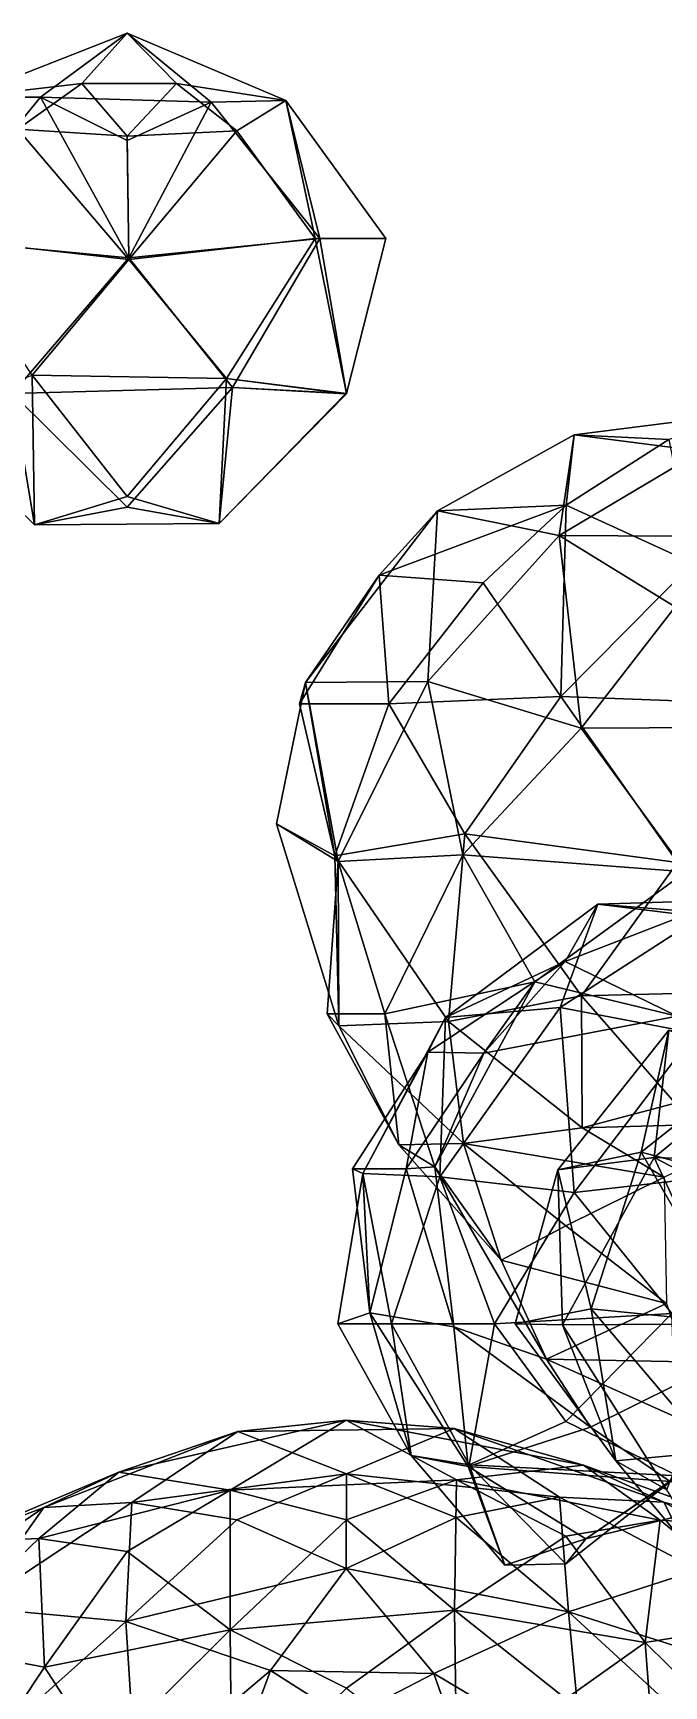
# Model space of a CAD drawing. Extents: x 290034 to 295698, y 4553723 to 4561693.
# Drawn here: x 293387 to 293459.5, y 4559079.1 to 4559269.1 of the extents above; entities that cross this region are included whole.
import ezdxf

# ---------------------------------------------------------------- set-up
doc = ezdxf.new("R2010")
doc.units = 0
doc.layers.add('Au_ppm_Pref_-_0_2', color=7, linetype='CONTINUOUS')

msp = doc.modelspace()

# ---------------------------------------------------------------- linework, layer by layer
at = {"layer": 'Au_ppm_Pref_-_0_2'}
for points in [[(293392.59, 4559263.28, 1707.05), (293379.03, 4559261.7, 1704.59), (293397.81, 4559269.09, 1704.55)], [(293379.03, 4559261.7, 1704.59), (293387.86, 4559261.71, 1700.42), (293397.81, 4559269.09, 1704.55)], [(293387.86, 4559261.71, 1700.42), (293407.45, 4559261.15, 1700.75), (293397.81, 4559269.09, 1704.55)], [(293392.59, 4559263.28, 1707.05), (293397.81, 4559269.09, 1704.55), (293403.46, 4559263.28, 1707.25)], [(293397.81, 4559269.09, 1704.55), (293416.04, 4559261.32, 1704.59), (293403.46, 4559263.28, 1707.25)], [(293416.04, 4559261.32, 1704.59), (293397.81, 4559269.09, 1704.55), (293407.45, 4559261.15, 1700.75)], [(293392.59, 4559263.28, 1707.05), (293385.22, 4559258.04, 1708.78), (293379.03, 4559261.7, 1704.59)], [(293385.22, 4559258.04, 1708.78), (293392.59, 4559263.28, 1707.05), (293397.81, 4559257.25, 1706.6)], [(293397.81, 4559257.25, 1706.6), (293392.59, 4559263.28, 1707.05), (293403.46, 4559263.28, 1707.25)], [(293397.81, 4559257.25, 1706.6), (293403.46, 4559263.28, 1707.25), (293410.41, 4559257.86, 1708.72)], [(293416.04, 4559261.32, 1704.59), (293410.41, 4559257.86, 1708.72), (293403.46, 4559263.28, 1707.25)], [(293397.99, 4559243.26, 1700.8), (293387.86, 4559261.71, 1700.42), (293374.49, 4559245.46, 1699.53)], [(293379.03, 4559261.7, 1704.59), (293374.49, 4559245.46, 1699.53), (293387.86, 4559261.71, 1700.42)], [(293397.99, 4559243.26, 1700.8), (293397.81, 4559256.75, 1702.41), (293387.86, 4559261.71, 1700.42)], [(293397.81, 4559256.75, 1702.41), (293407.45, 4559261.15, 1700.75), (293387.86, 4559261.71, 1700.42)], [(293397.81, 4559256.75, 1702.41), (293397.99, 4559243.26, 1700.8), (293407.45, 4559261.15, 1700.75)], [(293397.99, 4559243.26, 1700.8), (293419.95, 4559245.46, 1700.09), (293407.45, 4559261.15, 1700.75)], [(293416.04, 4559261.32, 1704.59), (293407.45, 4559261.15, 1700.75), (293419.95, 4559245.46, 1700.09)], [(293416.04, 4559261.32, 1704.59), (293419.43, 4559245.46, 1708.84), (293410.41, 4559257.86, 1708.72)], [(293416.04, 4559261.32, 1704.59), (293427.52, 4559245.46, 1704.59), (293419.43, 4559245.46, 1708.84)], [(293427.52, 4559245.46, 1704.59), (293416.04, 4559261.32, 1704.59), (293419.95, 4559245.46, 1700.09)], [(293376.44, 4559245.46, 1708.72), (293385.22, 4559258.04, 1708.78), (293398, 4559243.08, 1708.2)], [(293385.22, 4559258.04, 1708.78), (293397.81, 4559257.25, 1706.6), (293398, 4559243.08, 1708.2)], [(293397.81, 4559257.25, 1706.6), (293410.41, 4559257.86, 1708.72), (293398, 4559243.08, 1708.2)], [(293398, 4559243.08, 1708.2), (293410.41, 4559257.86, 1708.72), (293419.43, 4559245.46, 1708.84)], [(293397.99, 4559243.26, 1700.8), (293374.49, 4559245.46, 1699.53), (293384.62, 4559227.67, 1698.96)], [(293376.44, 4559245.46, 1708.72), (293398, 4559243.08, 1708.2), (293386.89, 4559229.76, 1709.03)], [(293397.99, 4559243.26, 1700.8), (293409.92, 4559228.37, 1699.12), (293419.95, 4559245.46, 1700.09)], [(293398, 4559243.08, 1708.2), (293419.43, 4559245.46, 1708.84), (293409.22, 4559229.39, 1709.38)], [(293409.22, 4559229.39, 1709.38), (293419.43, 4559245.46, 1708.84), (293423.01, 4559227.68, 1704.6)], [(293409.92, 4559228.37, 1699.12), (293423.01, 4559227.68, 1704.57), (293419.95, 4559245.46, 1700.09)], [(293427.52, 4559245.46, 1704.59), (293423.01, 4559227.68, 1704.6), (293419.43, 4559245.46, 1708.84)], [(293427.52, 4559245.46, 1704.59), (293419.95, 4559245.46, 1700.09), (293423.01, 4559227.68, 1704.57)], [(293427.52, 4559245.46, 1704.59), (293423.03, 4559227.67, 1704.59), (293423.01, 4559227.68, 1704.6)], [(293427.52, 4559245.46, 1704.59), (293423.01, 4559227.68, 1704.57), (293423.03, 4559227.67, 1704.59)], [(293397.99, 4559243.26, 1700.8), (293384.62, 4559227.67, 1698.96), (293409.92, 4559228.37, 1699.12)], [(293386.89, 4559229.76, 1709.03), (293398, 4559243.08, 1708.2), (293409.22, 4559229.39, 1709.38)], [(293374.58, 4559224.87, 1704.59), (293386.89, 4559229.76, 1709.03), (293387.17, 4559212.59, 1704.59)], [(293384.62, 4559227.67, 1698.96), (293397.81, 4559214.61, 1700.24), (293409.92, 4559228.37, 1699.12)], [(293386.89, 4559229.76, 1709.03), (293397.81, 4559215.81, 1708.53), (293387.17, 4559212.59, 1704.59)], [(293386.89, 4559229.76, 1709.03), (293409.22, 4559229.39, 1709.38), (293397.81, 4559215.81, 1708.53)], [(293408.37, 4559212.72, 1704.59), (293397.81, 4559215.81, 1708.53), (293409.22, 4559229.39, 1709.38)], [(293408.37, 4559212.72, 1704.59), (293409.92, 4559228.37, 1699.12), (293397.81, 4559214.61, 1700.24)], [(293408.37, 4559212.72, 1704.59), (293409.22, 4559229.39, 1709.38), (293422.98, 4559227.64, 1704.6)], [(293408.37, 4559212.72, 1704.59), (293422.91, 4559227.64, 1704.54), (293409.92, 4559228.37, 1699.12)], [(293409.22, 4559229.39, 1709.38), (293423.01, 4559227.68, 1704.6), (293422.98, 4559227.64, 1704.6)], [(293409.92, 4559228.37, 1699.12), (293422.91, 4559227.64, 1704.54), (293423.01, 4559227.68, 1704.57)], [(293384.62, 4559227.67, 1698.96), (293374.58, 4559224.87, 1704.59), (293387.17, 4559212.59, 1704.59)], [(293384.62, 4559227.67, 1698.96), (293387.17, 4559212.59, 1704.59), (293397.81, 4559214.61, 1700.24)], [(293408.37, 4559212.72, 1704.59), (293422.98, 4559227.64, 1704.6), (293422.97, 4559227.58, 1704.59)], [(293408.37, 4559212.72, 1704.59), (293422.97, 4559227.58, 1704.59), (293422.91, 4559227.64, 1704.54)], [(293422.91, 4559227.64, 1704.54), (293423.02, 4559227.64, 1704.59), (293423.01, 4559227.68, 1704.57)], [(293422.91, 4559227.64, 1704.54), (293422.97, 4559227.58, 1704.59), (293423.02, 4559227.64, 1704.59)], [(293422.98, 4559227.64, 1704.6), (293423.02, 4559227.64, 1704.59), (293422.97, 4559227.58, 1704.59)], [(293422.98, 4559227.64, 1704.6), (293423.01, 4559227.68, 1704.6), (293423.02, 4559227.64, 1704.59)], [(293423.01, 4559227.68, 1704.6), (293423.03, 4559227.67, 1704.59), (293423.02, 4559227.64, 1704.59)], [(293423.01, 4559227.68, 1704.57), (293423.02, 4559227.64, 1704.59), (293423.03, 4559227.67, 1704.59)], [(293460.07, 4559222.36, 1805.18), (293449.18, 4559222.9, 1800.74), (293473.38, 4559225.99, 1799.54)], [(293473.38, 4559225.99, 1799.54), (293449.18, 4559222.9, 1800.74), (293463.8, 4559221.02, 1794.48)], [(293449.18, 4559222.9, 1800.74), (293448.26, 4559214.85, 1807.25), (293433.46, 4559214.17, 1799.33)], [(293449.18, 4559222.9, 1800.74), (293433.46, 4559214.17, 1799.33), (293447.45, 4559211.34, 1793.47)], [(293463.8, 4559221.02, 1794.48), (293449.18, 4559222.9, 1800.74), (293447.45, 4559211.34, 1793.47)], [(293460.07, 4559222.36, 1805.18), (293448.26, 4559214.85, 1807.25), (293449.18, 4559222.9, 1800.74)], [(293474.57, 4559211.18, 1791.82), (293463.8, 4559221.02, 1794.48), (293447.45, 4559211.34, 1793.47)], [(293462.81, 4559208.16, 1810), (293448.26, 4559214.85, 1807.25), (293460.07, 4559222.36, 1805.18)], [(293387.17, 4559212.59, 1704.59), (293397.81, 4559215.81, 1708.53), (293408.37, 4559212.72, 1704.59)], [(293387.17, 4559212.59, 1704.59), (293408.37, 4559212.72, 1704.59), (293397.81, 4559214.61, 1700.24)], [(293426.77, 4559206.79, 1804.32), (293418.3, 4559194.47, 1799.42), (293433.46, 4559214.17, 1799.33)], [(293433.46, 4559214.17, 1799.33), (293418.3, 4559194.47, 1799.42), (293432.36, 4559194.57, 1792.48)], [(293426.77, 4559206.79, 1804.32), (293448.26, 4559214.85, 1807.25), (293438.71, 4559205.92, 1808.73)], [(293433.46, 4559214.17, 1799.33), (293448.26, 4559214.85, 1807.25), (293426.77, 4559206.79, 1804.32)], [(293433.46, 4559214.17, 1799.33), (293432.36, 4559194.57, 1792.48), (293447.45, 4559211.34, 1793.47)], [(293448.26, 4559214.85, 1807.25), (293447.66, 4559192.83, 1810.3), (293438.71, 4559205.92, 1808.73)], [(293448.26, 4559214.85, 1807.25), (293462.81, 4559208.16, 1810), (293447.66, 4559192.83, 1810.3)], [(293449.98, 4559189.22, 1789.5), (293447.45, 4559211.34, 1793.47), (293432.36, 4559194.57, 1792.48)], [(293474.57, 4559211.18, 1791.82), (293447.45, 4559211.34, 1793.47), (293460.81, 4559203.15, 1789.96)], [(293449.98, 4559189.22, 1789.5), (293460.81, 4559203.15, 1789.96), (293447.45, 4559211.34, 1793.47)], [(293473.44, 4559191.89, 1809.99), (293447.66, 4559192.83, 1810.3), (293462.81, 4559208.16, 1810)], [(293417.61, 4559192.01, 1805.55), (293426.77, 4559206.79, 1804.32), (293427.89, 4559192.01, 1809.2)], [(293426.77, 4559206.79, 1804.32), (293417.61, 4559192.01, 1805.55), (293418.3, 4559194.47, 1799.42)], [(293426.77, 4559206.79, 1804.32), (293438.71, 4559205.92, 1808.73), (293427.89, 4559192.01, 1809.2)], [(293447.66, 4559192.83, 1810.3), (293427.89, 4559192.01, 1809.2), (293438.71, 4559205.92, 1808.73)], [(293473.4, 4559189.32, 1790.02), (293460.81, 4559203.15, 1789.96), (293449.98, 4559189.22, 1789.5)], [(293418.3, 4559194.47, 1799.42), (293421.68, 4559174.55, 1805.82), (293414.98, 4559178.23, 1799.62)], [(293418.3, 4559194.47, 1799.42), (293414.98, 4559178.23, 1799.62), (293422.07, 4559173.9, 1793.47)], [(293417.61, 4559192.01, 1805.55), (293421.68, 4559174.55, 1805.82), (293418.3, 4559194.47, 1799.42)], [(293418.3, 4559194.47, 1799.42), (293422.07, 4559173.9, 1793.47), (293432.36, 4559194.57, 1792.48)], [(293436.37, 4559174.64, 1789.75), (293432.36, 4559194.57, 1792.48), (293422.07, 4559173.9, 1793.47)], [(293436.37, 4559174.64, 1789.75), (293449.98, 4559189.22, 1789.5), (293432.36, 4559194.57, 1792.48)], [(293447.66, 4559192.83, 1810.3), (293436.62, 4559177.06, 1810.06), (293427.89, 4559192.01, 1809.2)], [(293461.07, 4559173.75, 1810.24), (293436.62, 4559177.06, 1810.06), (293447.66, 4559192.83, 1810.3)], [(293473.44, 4559191.89, 1809.99), (293461.07, 4559173.75, 1810.24), (293447.66, 4559192.83, 1810.3)], [(293417.61, 4559192.01, 1805.55), (293427.89, 4559192.01, 1809.2), (293421.68, 4559174.55, 1805.82)], [(293436.62, 4559177.06, 1810.06), (293421.68, 4559174.55, 1805.82), (293427.89, 4559192.01, 1809.2)], [(293462.02, 4559172.7, 1788.64), (293449.98, 4559189.22, 1789.5), (293436.37, 4559174.64, 1789.75)], [(293462.02, 4559172.7, 1788.64), (293473.4, 4559189.32, 1790.02), (293449.98, 4559189.22, 1789.5)], [(293421.68, 4559174.55, 1805.82), (293422.13, 4559155.01, 1799.48), (293414.98, 4559178.23, 1799.62)], [(293422.13, 4559155.01, 1799.48), (293422.07, 4559173.9, 1793.47), (293414.98, 4559178.23, 1799.62)], [(293436.62, 4559177.06, 1810.06), (293434.74, 4559155.51, 1806.53), (293421.68, 4559174.55, 1805.82)], [(293450.04, 4559158.46, 1809.93), (293434.74, 4559155.51, 1806.53), (293436.62, 4559177.06, 1810.06)], [(293461.07, 4559173.75, 1810.24), (293450.04, 4559158.46, 1809.93), (293436.62, 4559177.06, 1810.06)], [(293422.13, 4559155.01, 1799.48), (293420.79, 4559156.37, 1793.68), (293422.07, 4559173.9, 1793.47)], [(293420.79, 4559156.37, 1793.68), (293427.44, 4559156.37, 1789.82), (293422.07, 4559173.9, 1793.47)], [(293421.68, 4559174.55, 1805.82), (293434.74, 4559155.51, 1806.53), (293422.13, 4559155.01, 1799.48)], [(293436.37, 4559174.64, 1789.75), (293422.07, 4559173.9, 1793.47), (293427.44, 4559156.37, 1789.82)], [(293427.44, 4559156.37, 1789.82), (293444.65, 4559160.06, 1786.95), (293436.37, 4559174.64, 1789.75)], [(293462.02, 4559172.7, 1788.64), (293436.37, 4559174.64, 1789.75), (293444.65, 4559160.06, 1786.95)], [(293473.3, 4559159.02, 1809.06), (293450.04, 4559158.46, 1809.93), (293461.07, 4559173.75, 1810.24)], [(293461.02, 4559156.11, 1781.86), (293462.02, 4559172.7, 1788.64), (293444.65, 4559160.06, 1786.95)], [(293462.89, 4559168.11, 1774.81), (293451.9, 4559168.98, 1769.92), (293473.11, 4559169.64, 1769.65)], [(293463.73, 4559167.51, 1764.83), (293473.11, 4559169.64, 1769.65), (293451.9, 4559168.98, 1769.92)], [(293447.56, 4559157.11, 1763.31), (293451.9, 4559168.98, 1769.92), (293434.41, 4559155.94, 1769.93)], [(293451.9, 4559168.98, 1769.92), (293448.15, 4559162.38, 1775.77), (293434.41, 4559155.94, 1769.93)], [(293463.73, 4559167.51, 1764.83), (293451.9, 4559168.98, 1769.92), (293447.56, 4559157.11, 1763.31)], [(293462.89, 4559168.11, 1774.81), (293448.15, 4559162.38, 1775.77), (293451.9, 4559168.98, 1769.92)], [(293461.02, 4559156.11, 1781.86), (293448.15, 4559162.38, 1775.77), (293462.89, 4559168.11, 1774.81)], [(293463.05, 4559154.16, 1759.83), (293463.73, 4559167.51, 1764.83), (293447.56, 4559157.11, 1763.31)], [(293438.81, 4559151.86, 1780.34), (293432.36, 4559151.97, 1775.86), (293448.15, 4559162.38, 1775.77)], [(293448.15, 4559162.38, 1775.77), (293432.36, 4559151.97, 1775.86), (293434.41, 4559155.94, 1769.93)], [(293461.02, 4559156.11, 1781.86), (293438.81, 4559151.86, 1780.34), (293448.15, 4559162.38, 1775.77)], [(293444.65, 4559160.06, 1786.95), (293427.44, 4559156.37, 1789.82), (293433.18, 4559138.78, 1787.72)], [(293444.65, 4559160.06, 1786.95), (293433.18, 4559138.78, 1787.72), (293438.81, 4559151.86, 1780.34)], [(293461.02, 4559156.11, 1781.86), (293444.65, 4559160.06, 1786.95), (293438.81, 4559151.86, 1780.34)], [(293450.04, 4559158.46, 1809.93), (293450.11, 4559143.29, 1804.87), (293434.74, 4559155.51, 1806.53)], [(293473.3, 4559159.02, 1809.06), (293460.81, 4559146.13, 1808.97), (293450.04, 4559158.46, 1809.93)], [(293450.11, 4559143.29, 1804.87), (293450.04, 4559158.46, 1809.93), (293460.81, 4559146.13, 1808.97)], [(293420.79, 4559156.37, 1793.68), (293422.13, 4559155.01, 1799.48), (293429.05, 4559141.32, 1793.68)], [(293420.79, 4559156.37, 1793.68), (293429.05, 4559141.32, 1793.68), (293427.44, 4559156.37, 1789.82)], [(293427.44, 4559156.37, 1789.82), (293429.05, 4559141.32, 1793.68), (293433.18, 4559138.78, 1787.72)], [(293449.19, 4559135.85, 1759.4), (293447.56, 4559157.11, 1763.31), (293433.74, 4559137.66, 1762.88)], [(293447.56, 4559157.11, 1763.31), (293434.41, 4559155.94, 1769.93), (293433.74, 4559137.66, 1762.88)], [(293449.19, 4559135.85, 1759.4), (293463.05, 4559154.16, 1759.83), (293447.56, 4559157.11, 1763.31)], [(293436.48, 4559141.48, 1799.6), (293422.13, 4559155.01, 1799.48), (293434.74, 4559155.51, 1806.53)], [(293436.48, 4559141.48, 1799.6), (293429.05, 4559141.32, 1793.68), (293422.13, 4559155.01, 1799.48)], [(293432.36, 4559151.97, 1775.86), (293424.9, 4559138.02, 1769.72), (293434.41, 4559155.94, 1769.93)], [(293433.74, 4559137.66, 1762.88), (293434.41, 4559155.94, 1769.93), (293424.9, 4559138.02, 1769.72)], [(293436.48, 4559141.48, 1799.6), (293434.74, 4559155.51, 1806.53), (293450.11, 4559143.29, 1804.87)], [(293456.88, 4559140.49, 1836.35), (293447.31, 4559138.44, 1829.54), (293460.06, 4559154.51, 1829.31)], [(293460.06, 4559154.51, 1829.31), (293447.31, 4559138.44, 1829.54), (293458.4, 4559139.87, 1821.94)], [(293472.83, 4559153.07, 1834.99), (293456.88, 4559140.49, 1836.35), (293460.06, 4559154.51, 1829.31)], [(293458.4, 4559139.87, 1821.94), (293470.32, 4559149.65, 1824.16), (293460.06, 4559154.51, 1829.31)], [(293473.72, 4559138.65, 1760.12), (293463.05, 4559154.16, 1759.83), (293449.19, 4559135.85, 1759.4)], [(293474.31, 4559135.89, 1840.26), (293456.88, 4559140.49, 1836.35), (293472.83, 4559153.07, 1834.99)], [(293429.86, 4559138.55, 1780.76), (293423.72, 4559138.55, 1775.86), (293432.36, 4559151.97, 1775.86)], [(293432.36, 4559151.97, 1775.86), (293423.72, 4559138.55, 1775.86), (293424.9, 4559138.02, 1769.72)], [(293438.81, 4559151.86, 1780.34), (293429.86, 4559138.55, 1780.76), (293432.36, 4559151.97, 1775.86)], [(293429.86, 4559138.55, 1780.76), (293438.81, 4559151.86, 1780.34), (293433.18, 4559138.78, 1787.72)], [(293470.32, 4559149.65, 1824.16), (293458.4, 4559139.87, 1821.94), (293486.05, 4559139, 1823.36)], [(293473.31, 4559143.91, 1805.24), (293450.11, 4559143.29, 1804.87), (293460.81, 4559146.13, 1808.97)], [(293450.11, 4559143.29, 1804.87), (293459.52, 4559137.61, 1799.61), (293436.48, 4559141.48, 1799.6)], [(293450.11, 4559143.29, 1804.87), (293473.31, 4559143.91, 1805.24), (293459.52, 4559137.61, 1799.61)], [(293436.48, 4559141.48, 1799.6), (293440.79, 4559128.06, 1793.68), (293429.05, 4559141.32, 1793.68)], [(293429.05, 4559141.32, 1793.68), (293440.79, 4559128.06, 1793.68), (293433.18, 4559138.78, 1787.72)], [(293436.48, 4559141.48, 1799.6), (293459.52, 4559137.61, 1799.61), (293448.21, 4559132.02, 1795.86)], [(293448.21, 4559132.02, 1795.86), (293440.79, 4559128.06, 1793.68), (293436.48, 4559141.48, 1799.6)], [(293451.13, 4559122.47, 1835.09), (293447.31, 4559138.44, 1829.54), (293456.88, 4559140.49, 1836.35)], [(293447.85, 4559120.64, 1823.31), (293458.4, 4559139.87, 1821.94), (293447.31, 4559138.44, 1829.54)], [(293447.85, 4559120.64, 1823.31), (293467.23, 4559120.74, 1820.46), (293458.4, 4559139.87, 1821.94)], [(293451.13, 4559122.47, 1835.09), (293456.88, 4559140.49, 1836.35), (293468.25, 4559120.74, 1837.69)], [(293474.31, 4559135.89, 1840.26), (293468.25, 4559120.74, 1837.69), (293456.88, 4559140.49, 1836.35)], [(293473.41, 4559132.03, 1819.61), (293458.4, 4559139.87, 1821.94), (293467.23, 4559120.74, 1820.46)], [(293458.4, 4559139.87, 1821.94), (293473.41, 4559132.03, 1819.61), (293486.05, 4559139, 1823.36)], [(293425.71, 4559122.01, 1775.48), (293422.03, 4559120.74, 1769.92), (293424.9, 4559138.02, 1769.72)], [(293424.9, 4559138.02, 1769.72), (293422.03, 4559120.74, 1769.92), (293428.17, 4559120.74, 1764.84)], [(293429.86, 4559138.55, 1780.76), (293425.71, 4559122.01, 1775.48), (293423.72, 4559138.55, 1775.86)], [(293423.72, 4559138.55, 1775.86), (293425.71, 4559122.01, 1775.48), (293424.9, 4559138.02, 1769.72)], [(293424.9, 4559138.02, 1769.72), (293428.17, 4559120.74, 1764.84), (293433.74, 4559137.66, 1762.88)], [(293429.86, 4559138.55, 1780.76), (293435.35, 4559120.42, 1781.71), (293425.71, 4559122.01, 1775.48)], [(293428.17, 4559120.74, 1764.84), (293440.02, 4559120.74, 1760.12), (293433.74, 4559137.66, 1762.88)], [(293429.86, 4559138.55, 1780.76), (293433.18, 4559138.78, 1787.72), (293435.35, 4559120.42, 1781.71)], [(293440.79, 4559128.06, 1793.68), (293446.01, 4559116.68, 1787.91), (293433.18, 4559138.78, 1787.72)], [(293446.01, 4559116.68, 1787.91), (293435.35, 4559120.42, 1781.71), (293433.18, 4559138.78, 1787.72)], [(293440.02, 4559120.74, 1760.12), (293449.19, 4559135.85, 1759.4), (293433.74, 4559137.66, 1762.88)], [(293451.13, 4559122.47, 1835.09), (293442.4, 4559120.74, 1829.31), (293447.31, 4559138.44, 1829.54)], [(293447.85, 4559120.64, 1823.31), (293447.31, 4559138.44, 1829.54), (293442.4, 4559120.74, 1829.31)], [(293448.21, 4559132.02, 1795.86), (293459.52, 4559137.61, 1799.61), (293459.81, 4559123.1, 1792.64)], [(293473.72, 4559138.65, 1760.12), (293449.19, 4559135.85, 1759.4), (293460.41, 4559121.94, 1759.74)], [(293460.41, 4559121.94, 1759.74), (293449.19, 4559135.85, 1759.4), (293440.02, 4559120.74, 1760.12)], [(293448.21, 4559132.02, 1795.86), (293459.81, 4559123.1, 1792.64), (293440.79, 4559128.06, 1793.68)], [(293459.81, 4559123.1, 1792.64), (293446.01, 4559116.68, 1787.91), (293440.79, 4559128.06, 1793.68)], [(293425.71, 4559122.01, 1775.48), (293430.44, 4559105.63, 1769.92), (293422.03, 4559120.74, 1769.92)], [(293437.01, 4559104.37, 1775.08), (293425.71, 4559122.01, 1775.48), (293435.35, 4559120.42, 1781.71)], [(293425.71, 4559122.01, 1775.48), (293437.01, 4559104.37, 1775.08), (293430.44, 4559105.63, 1769.92)], [(293460.41, 4559121.94, 1759.74), (293440.02, 4559120.74, 1760.12), (293448.21, 4559109.51, 1760.24)], [(293451.13, 4559122.47, 1835.09), (293453.96, 4559105.01, 1829.31), (293442.4, 4559120.74, 1829.31)], [(293459.81, 4559123.1, 1792.64), (293464.65, 4559108.35, 1787.74), (293446.01, 4559116.68, 1787.91)], [(293461.1, 4559103.27, 1764.39), (293460.41, 4559121.94, 1759.74), (293448.21, 4559109.51, 1760.24)], [(293451.13, 4559122.47, 1835.09), (293468.25, 4559120.74, 1837.69), (293465.09, 4559106.06, 1834.28)], [(293451.13, 4559122.47, 1835.09), (293465.09, 4559106.06, 1834.28), (293453.96, 4559105.01, 1829.31)], [(293422.03, 4559120.74, 1769.92), (293430.44, 4559105.63, 1769.92), (293428.17, 4559120.74, 1764.84)], [(293428.17, 4559120.74, 1764.84), (293437.12, 4559104.54, 1764.72), (293440.02, 4559120.74, 1760.12)], [(293430.44, 4559105.63, 1769.92), (293437.12, 4559104.54, 1764.72), (293428.17, 4559120.74, 1764.84)], [(293446.01, 4559116.68, 1787.91), (293451.06, 4559108.86, 1781.16), (293435.35, 4559120.42, 1781.71)], [(293451.06, 4559108.86, 1781.16), (293437.01, 4559104.37, 1775.08), (293435.35, 4559120.42, 1781.71)], [(293437.12, 4559104.54, 1764.72), (293448.21, 4559109.51, 1760.24), (293440.02, 4559120.74, 1760.12)], [(293453.96, 4559105.01, 1829.31), (293447.85, 4559120.64, 1823.31), (293442.4, 4559120.74, 1829.31)], [(293447.85, 4559120.64, 1823.31), (293459.84, 4559101.68, 1822.94), (293467.23, 4559120.74, 1820.46)], [(293447.85, 4559120.64, 1823.31), (293453.96, 4559105.01, 1829.31), (293459.84, 4559101.68, 1822.94)], [(293464.65, 4559108.35, 1787.74), (293466.04, 4559116.3, 1782.72), (293446.01, 4559116.68, 1787.91)], [(293451.06, 4559108.86, 1781.16), (293446.01, 4559116.68, 1787.91), (293466.04, 4559116.3, 1782.72)], [(293451.06, 4559108.86, 1781.16), (293466.04, 4559116.3, 1782.72), (293460.21, 4559102.65, 1775.92)], [(293409.64, 4559101.62, 1716.76), (293422.99, 4559109.67, 1722.49), (293396.83, 4559103.7, 1722.51)], [(293410.53, 4559108.38, 1728.29), (293396.83, 4559103.7, 1722.51), (293422.99, 4559109.67, 1722.49)], [(293435.65, 4559102.84, 1716.48), (293422.99, 4559109.67, 1722.49), (293409.64, 4559101.62, 1716.76)], [(293410.53, 4559108.38, 1728.29), (293422.99, 4559109.67, 1722.49), (293435.41, 4559108.74, 1728.28)], [(293423.01, 4559103.52, 1734.44), (293410.53, 4559108.38, 1728.29), (293435.41, 4559108.74, 1728.28)], [(293435.65, 4559102.84, 1716.48), (293450.25, 4559104.51, 1722.57), (293422.99, 4559109.67, 1722.49)], [(293450.25, 4559104.51, 1722.57), (293435.41, 4559108.74, 1728.28), (293422.99, 4559109.67, 1722.49)], [(293447.5, 4559100.84, 1733.63), (293423.01, 4559103.52, 1734.44), (293435.41, 4559108.74, 1728.28)], [(293435.41, 4559108.74, 1728.28), (293450.25, 4559104.51, 1722.57), (293459.5, 4559100.24, 1728.48)], [(293447.5, 4559100.84, 1733.63), (293435.41, 4559108.74, 1728.28), (293459.5, 4559100.24, 1728.48)], [(293451.06, 4559108.86, 1781.16), (293460.21, 4559102.65, 1775.92), (293437.01, 4559104.37, 1775.08)], [(293461.1, 4559103.27, 1764.39), (293448.21, 4559109.51, 1760.24), (293437.12, 4559104.54, 1764.72)], [(293398.35, 4559100.22, 1733.55), (293388.24, 4559099.66, 1728.59), (293410.53, 4559108.38, 1728.29)], [(293388.24, 4559099.66, 1728.59), (293396.83, 4559103.7, 1722.51), (293410.53, 4559108.38, 1728.29)], [(293398.35, 4559100.22, 1733.55), (293410.53, 4559108.38, 1728.29), (293423.01, 4559103.52, 1734.44)], [(293437.01, 4559104.37, 1775.08), (293441.22, 4559093.03, 1769.92), (293430.44, 4559105.63, 1769.92)], [(293430.44, 4559105.63, 1769.92), (293441.22, 4559093.03, 1769.92), (293437.12, 4559104.54, 1764.72)], [(293465.09, 4559106.06, 1834.28), (293468.38, 4559087.84, 1829.31), (293453.96, 4559105.01, 1829.31)], [(293453.96, 4559105.01, 1829.31), (293468.38, 4559087.84, 1829.31), (293459.84, 4559101.68, 1822.94)], [(293388.24, 4559099.66, 1728.59), (293377.74, 4559095.67, 1722.4), (293396.83, 4559103.7, 1722.51)], [(293387.64, 4559096.07, 1717.6), (293396.83, 4559103.7, 1722.51), (293377.74, 4559095.67, 1722.4)], [(293396.83, 4559103.7, 1722.51), (293387.64, 4559096.07, 1717.6), (293409.64, 4559101.62, 1716.76)], [(293410.41, 4559098.21, 1738.65), (293398.35, 4559100.22, 1733.55), (293423.01, 4559103.52, 1734.44)], [(293422.99, 4559092.63, 1740.92), (293410.41, 4559098.21, 1738.65), (293423.01, 4559103.52, 1734.44)], [(293422.99, 4559092.63, 1740.92), (293423.01, 4559103.52, 1734.44), (293435.61, 4559098.5, 1738.75)], [(293435.61, 4559098.5, 1738.75), (293423.01, 4559103.52, 1734.44), (293447.5, 4559100.84, 1733.63)], [(293435.65, 4559102.84, 1716.48), (293459.06, 4559098.19, 1717.22), (293450.25, 4559104.51, 1722.57)], [(293437.01, 4559104.37, 1775.08), (293460.21, 4559102.65, 1775.92), (293450.54, 4559096.03, 1771.12)], [(293437.01, 4559104.37, 1775.08), (293450.54, 4559096.03, 1771.12), (293441.22, 4559093.03, 1769.92)], [(293461.1, 4559103.27, 1764.39), (293437.12, 4559104.54, 1764.72), (293448.21, 4559093.17, 1766.67)], [(293441.22, 4559093.03, 1769.92), (293448.21, 4559093.17, 1766.67), (293437.12, 4559104.54, 1764.72)], [(293461.1, 4559103.27, 1764.39), (293448.21, 4559093.17, 1766.67), (293450.54, 4559096.03, 1771.12)], [(293459.06, 4559098.19, 1717.22), (293469.58, 4559097.5, 1722.4), (293450.25, 4559104.51, 1722.57)], [(293469.58, 4559097.5, 1722.4), (293459.5, 4559100.24, 1728.48), (293450.25, 4559104.51, 1722.57)], [(293450.54, 4559096.03, 1771.12), (293473.84, 4559101.77, 1769.9), (293461.1, 4559103.27, 1764.39)], [(293409.64, 4559101.62, 1716.76), (293387.64, 4559096.07, 1717.6), (293397.81, 4559094.59, 1713.3)], [(293397.81, 4559094.59, 1713.3), (293409.65, 4559085.58, 1709.91), (293409.64, 4559101.62, 1716.76)], [(293423.01, 4559098.21, 1712.09), (293435.65, 4559102.84, 1716.48), (293409.64, 4559101.62, 1716.76)], [(293409.64, 4559101.62, 1716.76), (293409.65, 4559085.58, 1709.91), (293423.01, 4559098.21, 1712.09)], [(293423.01, 4559098.21, 1712.09), (293435.43, 4559087.83, 1709.64), (293435.65, 4559102.84, 1716.48)], [(293435.65, 4559102.84, 1716.48), (293435.43, 4559087.83, 1709.64), (293448.21, 4559096.35, 1712.72)], [(293459.06, 4559098.19, 1717.22), (293435.65, 4559102.84, 1716.48), (293448.21, 4559096.35, 1712.72)], [(293460.21, 4559102.65, 1775.92), (293473.84, 4559101.77, 1769.9), (293450.54, 4559096.03, 1771.12)], [(293388.24, 4559099.66, 1728.59), (293380.06, 4559088.16, 1735.41), (293371.12, 4559088, 1728.26)], [(293388.24, 4559099.66, 1728.59), (293371.12, 4559088, 1728.26), (293377.74, 4559095.67, 1722.4)], [(293398.35, 4559100.22, 1733.55), (293397.66, 4559086.53, 1740.32), (293380.06, 4559088.16, 1735.41)], [(293398.35, 4559100.22, 1733.55), (293380.06, 4559088.16, 1735.41), (293388.24, 4559099.66, 1728.59)], [(293410.41, 4559098.21, 1738.65), (293397.66, 4559086.53, 1740.32), (293398.35, 4559100.22, 1733.55)], [(293435.61, 4559098.5, 1738.75), (293447.5, 4559100.84, 1733.63), (293448.54, 4559087.66, 1740.5)], [(293463.44, 4559092.5, 1735.51), (293448.54, 4559087.66, 1740.5), (293447.5, 4559100.84, 1733.63)], [(293447.5, 4559100.84, 1733.63), (293459.5, 4559100.24, 1728.48), (293463.44, 4559092.5, 1735.51)], [(293459.5, 4559100.24, 1728.48), (293469.58, 4559097.5, 1722.4), (293477.32, 4559090.56, 1728.2)], [(293477.32, 4559090.56, 1728.2), (293463.44, 4559092.5, 1735.51), (293459.5, 4559100.24, 1728.48)], [(293397.66, 4559086.53, 1740.32), (293410.41, 4559098.21, 1738.65), (293422.99, 4559092.63, 1740.92)], [(293409.65, 4559085.58, 1709.91), (293435.43, 4559087.83, 1709.64), (293423.01, 4559098.21, 1712.09)], [(293422.99, 4559092.63, 1740.92), (293435.61, 4559098.5, 1738.75), (293448.54, 4559087.66, 1740.5)], [(293457.36, 4559084.12, 1710.82), (293459.06, 4559098.19, 1717.22), (293448.21, 4559096.35, 1712.72)], [(293457.36, 4559084.12, 1710.82), (293473.12, 4559086.69, 1716.05), (293459.06, 4559098.19, 1717.22)], [(293459.06, 4559098.19, 1717.22), (293473.12, 4559086.69, 1716.05), (293469.58, 4559097.5, 1722.4)], [(293388.31, 4559081.3, 1711.62), (293387.64, 4559096.07, 1717.6), (293374.89, 4559083.82, 1716.99)], [(293387.64, 4559096.07, 1717.6), (293377.74, 4559095.67, 1722.4), (293374.89, 4559083.82, 1716.99)], [(293388.31, 4559081.3, 1711.62), (293397.81, 4559094.59, 1713.3), (293387.64, 4559096.07, 1717.6)], [(293448.21, 4559096.35, 1712.72), (293435.43, 4559087.83, 1709.64), (293457.36, 4559084.12, 1710.82)], [(293441.22, 4559093.03, 1769.92), (293450.54, 4559096.03, 1771.12), (293448.21, 4559093.17, 1766.67)], [(293388.31, 4559081.3, 1711.62), (293409.65, 4559085.58, 1709.91), (293397.81, 4559094.59, 1713.3)], [(293414.27, 4559080.92, 1744.92), (293397.66, 4559086.53, 1740.32), (293422.99, 4559092.63, 1740.92)], [(293414.27, 4559080.92, 1744.92), (293422.99, 4559092.63, 1740.92), (293433.04, 4559080.57, 1745.97)], [(293433.04, 4559080.57, 1745.97), (293422.99, 4559092.63, 1740.92), (293448.54, 4559087.66, 1740.5)], [(293469.76, 4559080.86, 1738.79), (293448.54, 4559087.66, 1740.5), (293463.44, 4559092.5, 1735.51)], [(293379.97, 4559070.77, 1741.33), (293380.06, 4559088.16, 1735.41), (293397.66, 4559086.53, 1740.32)], [(293423.01, 4559078.87, 1706.66), (293435.43, 4559087.83, 1709.64), (293409.65, 4559085.58, 1709.91)], [(293435.69, 4559068.94, 1706.08), (293435.43, 4559087.83, 1709.64), (293423.01, 4559078.87, 1706.66)], [(293435.69, 4559068.94, 1706.08), (293448.21, 4559077.65, 1707.07), (293435.43, 4559087.83, 1709.64)], [(293435.43, 4559087.83, 1709.64), (293448.21, 4559077.65, 1707.07), (293457.36, 4559084.12, 1710.82)], [(293398.85, 4559067.86, 1746.06), (293379.97, 4559070.77, 1741.33), (293397.66, 4559086.53, 1740.32)], [(293397.66, 4559086.53, 1740.32), (293414.27, 4559080.92, 1744.92), (293398.85, 4559067.86, 1746.06)], [(293450.17, 4559070.38, 1746.92), (293433.04, 4559080.57, 1745.97), (293448.54, 4559087.66, 1740.5)], [(293450.17, 4559070.38, 1746.92), (293448.54, 4559087.66, 1740.5), (293460.81, 4559076.41, 1743.26)], [(293460.81, 4559076.41, 1743.26), (293448.54, 4559087.66, 1740.5), (293469.76, 4559080.86, 1738.79)], [(293473.22, 4559068.5, 1709.83), (293473.12, 4559086.69, 1716.05), (293457.36, 4559084.12, 1710.82)], [(293394.97, 4559071.01, 1707.94), (293409.65, 4559085.58, 1709.91), (293388.31, 4559081.3, 1711.62)], [(293409.82, 4559066.09, 1706.19), (293409.65, 4559085.58, 1709.91), (293394.97, 4559071.01, 1707.94)], [(293409.82, 4559066.09, 1706.19), (293423.01, 4559078.87, 1706.66), (293409.65, 4559085.58, 1709.91)], [(293457.36, 4559084.12, 1710.82), (293448.21, 4559077.65, 1707.07), (293458.82, 4559064.96, 1706.3)], [(293457.36, 4559084.12, 1710.82), (293458.82, 4559064.96, 1706.3), (293473.22, 4559068.5, 1709.83)], [(293388.31, 4559081.3, 1711.62), (293374.89, 4559083.82, 1716.99), (293376.92, 4559064.23, 1711.2)], [(293388.31, 4559081.3, 1711.62), (293376.92, 4559064.23, 1711.2), (293394.97, 4559071.01, 1707.94)], [(293414.27, 4559080.92, 1744.92), (293409.89, 4559068.94, 1752.15), (293398.85, 4559067.86, 1746.06)], [(293423.01, 4559075.36, 1748.86), (293409.89, 4559068.94, 1752.15), (293414.27, 4559080.92, 1744.92)], [(293423.01, 4559075.36, 1748.86), (293414.27, 4559080.92, 1744.92), (293433.04, 4559080.57, 1745.97)], [(293434.96, 4559075.11, 1752.1), (293423.01, 4559075.36, 1748.86), (293433.04, 4559080.57, 1745.97)], [(293434.96, 4559075.11, 1752.1), (293433.04, 4559080.57, 1745.97), (293450.17, 4559070.38, 1746.92)]]:
    msp.add_3dface(points, dxfattribs=at)

doc.saveas('drawing.dxf')
